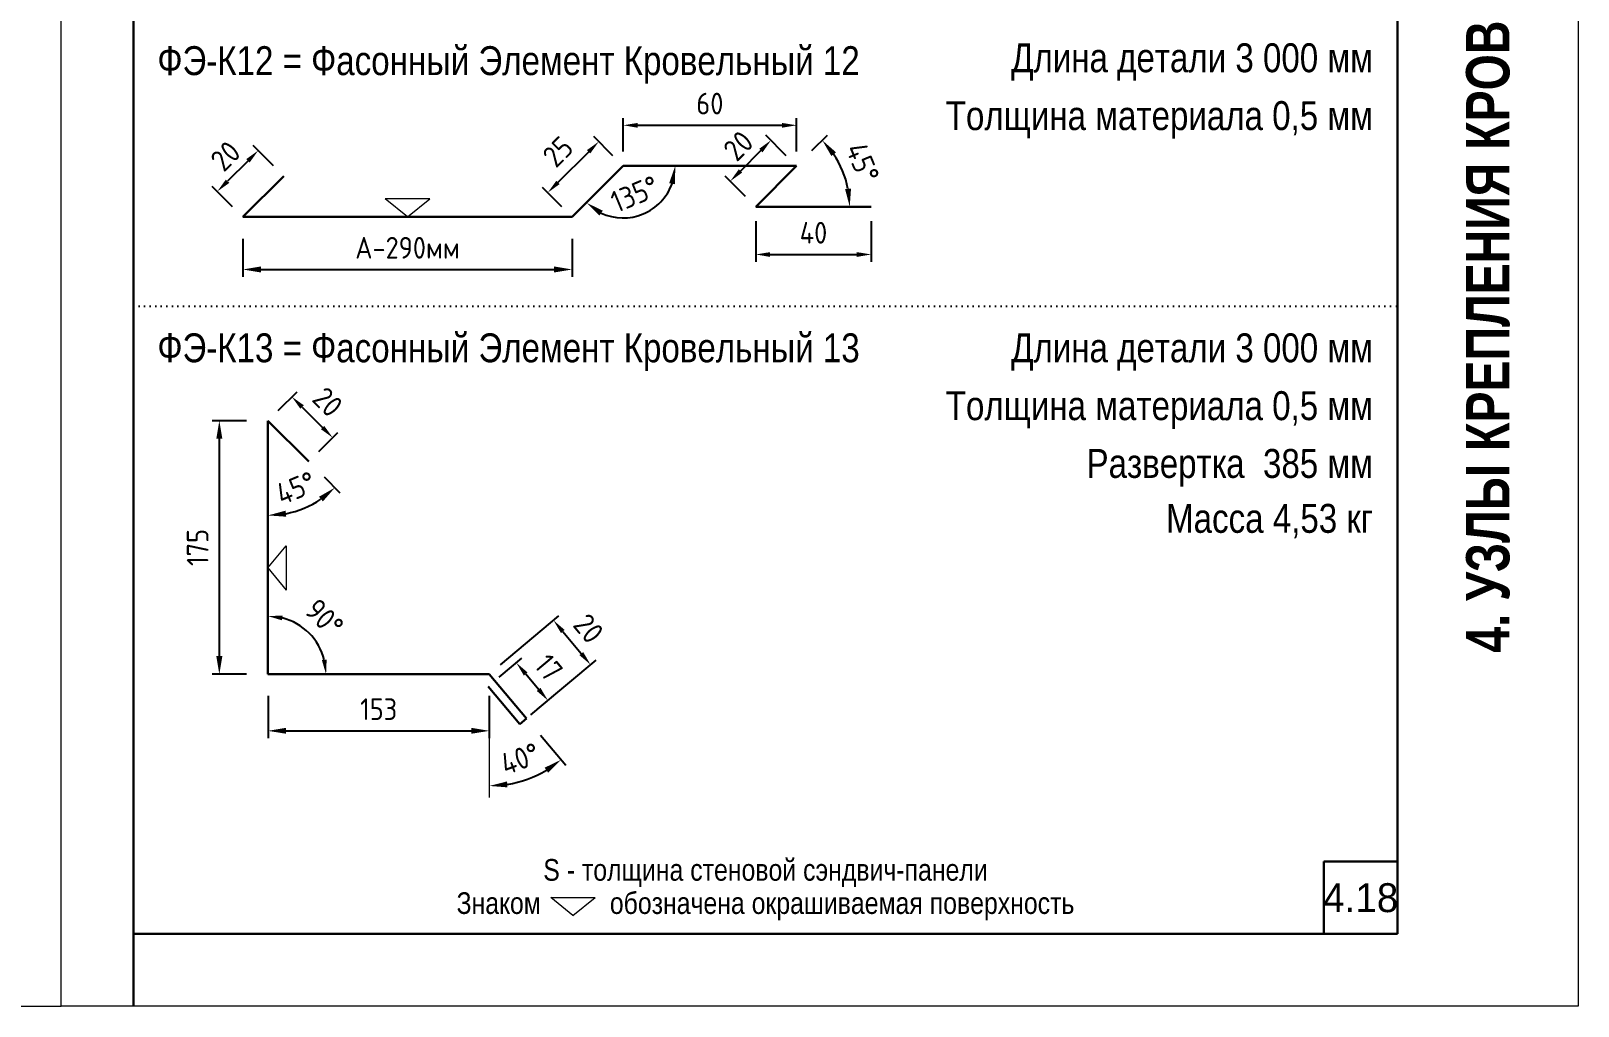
# Model space of a CAD drawing. Extents: x 5821 to 16321, y -13531 to 5774.
# Drawn here: x 13150 to 14221, y -11304 to -10629 of the extents above; entities that cross this region are included whole.
import ezdxf
from ezdxf.enums import TextEntityAlignment as Align

# ---------------------------------------------------------------- set-up
doc = ezdxf.new("R2010")
doc.units = 0
doc.header["$LTSCALE"] = 3
doc.linetypes.add('DOT2', pattern=[0.125, 0, -0.125])
doc.layers.get('0').update_dxf_attribs({"linetype": 'CONTINUOUS', "lineweight": 30})
doc.layers.get('DEFPOINTS').update_dxf_attribs({"linetype": 'CONTINUOUS'})
for name, color, linetype, lineweight in [('new_fill', 8, 'CONTINUOUS', 13), ('RAZMER', 7, 'CONTINUOUS', 9), ('Нащельники', 1, 'CONTINUOUS', 30)]:
    doc.layers.add(name, color=color, linetype=linetype, lineweight=lineweight)
doc.layers.add('Punktir', color=7, linetype='CONTINUOUS')
doc.styles.add('LOGO', font='HATTEN.TTF')
doc.styles.add('ROMANS', font='romans.shx', dxfattribs={"width": 0.85})
doc.styles.add('style1', font='ARIALN.TTF')
doc.styles.add('style2', font='impact.TTF')
doc.dimstyles.new('2.5', dxfattribs={"dimscale": 5, "dimtxt": 3, "dimasz": 2, "dimexe": 1, "dimexo": 2, "dimgap": 0, "dimtad": 0, "dimdec": 0, "dimlfac": 0.5, "dimzin": 9, "dimdsep": 46, "dimtxsty": 'ROMANS', "dimcen": -3, "dimdle": 1, "dimclrd": 256, "dimclre": 256, "dimclrt": 256, "dimadec": 0, "dimazin": 0, "dimtfac": 1, "dimtdec": 0, "dimtofl": 0, "dimtmove": 2, "dimatfit": 3, "dimfxl": 0, "dimtvp": 1, "dimtolj": 1, "dimtzin": 9, "dimarcsym": 0})
doc.dimstyles.new('5', dxfattribs={"dimscale": 5, "dimtxt": 3, "dimasz": 2.5, "dimexe": 1, "dimexo": 3, "dimgap": 0, "dimtad": 0, "dimdec": 0, "dimzin": 9, "dimdsep": 46, "dimtxsty": 'ROMANS', "dimblk2": 'OBLIQUE', "dimcen": -3, "dimdle": 1.5, "dimclrd": 256, "dimclre": 256, "dimclrt": 256, "dimadec": 0, "dimazin": 0, "dimtfac": 1, "dimtdec": 0, "dimtofl": 0, "dimtmove": 2, "dimatfit": 3, "dimfxl": 0, "dimtvp": 1, "dimtolj": 1, "dimtzin": 9, "dimarcsym": 0})

# ---------------------------------------------------------------- blocks, each defined once
blk = doc.blocks.new('*D1363')
at = {"layer": 'DEFPOINTS', "color": 0, "transparency": 16777216}
for p in [(13296.8, -10757.7), (13524.7, -10757.7), (13524.7, -10794)]:
    blk.add_point(p, dxfattribs=at)
at = {"layer": 'RAZMER', "lineweight": -2, "transparency": 16777216}
for p, q in [((13296.8, -10772.7), (13296.8, -10799)), ((13524.7, -10772.7), (13524.7, -10799)), ((13309.3, -10794), (13512.2, -10794))]:
    blk.add_line(p, q, dxfattribs=at)
at = {"layer": 'RAZMER', "transparency": 16777216}
for points in [[(13309.3, -10791.9), (13309.3, -10796.1), (13296.8, -10794)], [(13512.2, -10791.9), (13512.2, -10796.1), (13524.7, -10794)]]:
    blk.add_solid(points, dxfattribs=at)
at = {"layer": 'RAZMER', "transparency": 16777216, "insert": (13410.8, -10779), "char_height": 15, "attachment_point": 5, "style": 'ROMANS'}
blk.add_mtext('\\A1;{\\Fromans.shx|c204;А-290мм}', dxfattribs=at)
blk = doc.blocks.new('_OBLIQUE')
at = {"color": 0, "linetype": 'ByBlock'}
blk.add_line((-0.5, -0.5), (0.5, 0.5), dxfattribs=at)
blk = doc.blocks.new('*D1364')
at = {"layer": 'DEFPOINTS', "color": 0, "transparency": 16777216}
for p in [(13560.1, -10722.3), (13507.9, -10740.8), (13524.7, -10757.7)]:
    blk.add_point(p, dxfattribs=at)
at = {"layer": 'RAZMER', "lineweight": -2, "transparency": 16777216}
for p, q in [((13553, -10715.3), (13539.7, -10701.9)), ((13536.2, -10712.5), (13514.9, -10733.8)), ((13517.7, -10750.6), (13504.3, -10737.3))]:
    blk.add_line(p, q, dxfattribs=at)
at = {"layer": 'RAZMER', "transparency": 16777216}
for points in [[(13535, -10711.4), (13537.3, -10713.7), (13543.2, -10705.5)], [(13513.8, -10732.6), (13516.1, -10734.9), (13507.9, -10740.8)]]:
    blk.add_solid(points, dxfattribs=at)
at = {"layer": 'RAZMER', "transparency": 16777216, "insert": (13514.9, -10712.5), "char_height": 15, "attachment_point": 5, "rotation": 45, "style": 'ROMANS'}
blk.add_mtext('\\A1;25', dxfattribs=at)
blk = doc.blocks.new('*D1365')
at = {"layer": 'DEFPOINTS', "color": 0, "transparency": 16777216}
for p in [(13680.1, -10694.2), (13560.1, -10722.3), (13680.1, -10722.3)]:
    blk.add_point(p, dxfattribs=at)
at = {"layer": 'RAZMER', "lineweight": -2, "transparency": 16777216}
for p, q in [((13560.1, -10712.3), (13560.1, -10689.2)), ((13570.1, -10694.2), (13670.1, -10694.2)), ((13680.1, -10712.3), (13680.1, -10689.2))]:
    blk.add_line(p, q, dxfattribs=at)
at = {"layer": 'RAZMER', "transparency": 16777216}
for points in [[(13570.1, -10692.6), (13570.1, -10695.9), (13560.1, -10694.2)], [(13670.1, -10692.6), (13670.1, -10695.9), (13680.1, -10694.2)]]:
    blk.add_solid(points, dxfattribs=at)
at = {"layer": 'RAZMER', "transparency": 16777216, "insert": (13620.1, -10679.2), "char_height": 15, "attachment_point": 5, "style": 'ROMANS'}
blk.add_mtext('\\A1;60', dxfattribs=at)
blk = doc.blocks.new('*D1366')
at = {"layer": 'DEFPOINTS', "color": 0, "transparency": 16777216}
for p in [(13680.1, -10722.3), (13634.2, -10732.9), (13651.8, -10750.6)]:
    blk.add_point(p, dxfattribs=at)
at = {"layer": 'RAZMER', "lineweight": -2, "transparency": 16777216}
for p, q in [((13673, -10715.3), (13658.9, -10701.1)), ((13655.4, -10711.7), (13641.2, -10725.9)), ((13644.8, -10743.5), (13630.6, -10729.4))]:
    blk.add_line(p, q, dxfattribs=at)
at = {"layer": 'RAZMER', "transparency": 16777216}
for points in [[(13654.2, -10710.5), (13656.6, -10712.9), (13662.4, -10704.6)], [(13640.1, -10724.7), (13642.4, -10727), (13634.2, -10732.9)]]:
    blk.add_solid(points, dxfattribs=at)
at = {"layer": 'RAZMER', "transparency": 16777216, "insert": (13639.8, -10708.4), "char_height": 15, "attachment_point": 5, "rotation": 45, "style": 'ROMANS'}
blk.add_mtext('\\A1;20', dxfattribs=at)
blk = doc.blocks.new('*D1367')
at = {"layer": 'DEFPOINTS', "color": 0, "transparency": 16777216}
for p in [(13560.1, -10722.3), (13560.1, -10722.3), (13680.1, -10722.3), (13524.7, -10757.7), (13560.1, -10758.4)]:
    blk.add_point(p, dxfattribs=at)
at = {"layer": 'RAZMER', "lineweight": -2, "transparency": 16777216}
blk.add_arc((13560.1, -10722.3), 36, 244.9695, 340.0305, dxfattribs=at)
at = {"layer": 'RAZMER', "transparency": 16777216}
for points in [[(13591.9, -10734.3), (13596, -10735), (13596.1, -10722.3)], [(13543.6, -10756.7), (13546, -10753.3), (13534.6, -10747.8)]]:
    blk.add_solid(points, dxfattribs=at)
at = {"layer": 'RAZMER', "transparency": 16777216, "insert": (13568.1, -10741.8), "char_height": 15, "attachment_point": 5, "rotation": 22.5, "style": 'ROMANS'}
blk.add_mtext('\\A1;135°', dxfattribs=at)
blk = doc.blocks.new('*D1368')
at = {"layer": 'DEFPOINTS', "color": 0, "transparency": 16777216}
for p in [(13680.1, -10722.3), (13714.7, -10733.8), (13651.8, -10750.6), (13651.8, -10750.6), (13731.8, -10750.6)]:
    blk.add_point(p, dxfattribs=at)
at = {"layer": 'RAZMER', "lineweight": -2, "transparency": 16777216}
blk.add_line((13690.7, -10711.7), (13701.4, -10701), dxfattribs=at)
blk.add_arc((13651.8, -10750.6), 65.1, 11.0189, 33.9811, dxfattribs=at)
at = {"layer": 'RAZMER', "transparency": 16777216}
for points in [[(13704.2, -10715.5), (13707.4, -10712.9), (13697.9, -10704.6)], [(13717.8, -10738), (13713.7, -10738.4), (13716.9, -10750.6)]]:
    blk.add_solid(points, dxfattribs=at)
at = {"layer": 'RAZMER', "transparency": 16777216, "insert": (13725.8, -10720), "char_height": 15, "attachment_point": 5, "rotation": 292.5, "style": 'ROMANS'}
blk.add_mtext('\\A1;45°', dxfattribs=at)
blk = doc.blocks.new('*D1369')
at = {"layer": 'DEFPOINTS', "color": 0, "transparency": 16777216}
for p in [(13651.8, -10750.6), (13731.8, -10750.6), (13731.8, -10783.6)]:
    blk.add_point(p, dxfattribs=at)
at = {"layer": 'RAZMER', "lineweight": -2, "transparency": 16777216}
for p, q in [((13651.8, -10760.6), (13651.8, -10788.6)), ((13731.8, -10760.6), (13731.8, -10788.6)), ((13661.8, -10783.6), (13721.8, -10783.6))]:
    blk.add_line(p, q, dxfattribs=at)
at = {"layer": 'RAZMER', "transparency": 16777216}
for points in [[(13661.8, -10782), (13661.8, -10785.3), (13651.8, -10783.6)], [(13721.8, -10782), (13721.8, -10785.3), (13731.8, -10783.6)]]:
    blk.add_solid(points, dxfattribs=at)
at = {"layer": 'RAZMER', "transparency": 16777216, "insert": (13691.8, -10768.6), "char_height": 15, "attachment_point": 5, "style": 'ROMANS'}
blk.add_mtext('\\A1;40', dxfattribs=at)
blk = doc.blocks.new('*D1370')
at = {"layer": 'DEFPOINTS', "color": 0, "transparency": 16777216}
for p in [(13325.1, -10729.4), (13279.1, -10740), (13296.8, -10757.7)]:
    blk.add_point(p, dxfattribs=at)
at = {"layer": 'RAZMER', "lineweight": -2, "transparency": 16777216}
for p, q in [((13318, -10722.3), (13303.9, -10708.2)), ((13300.4, -10718.8), (13286.2, -10732.9)), ((13289.7, -10750.6), (13275.6, -10736.5))]:
    blk.add_line(p, q, dxfattribs=at)
at = {"layer": 'RAZMER', "transparency": 16777216}
for points in [[(13299.2, -10717.6), (13301.5, -10720), (13307.4, -10711.7)], [(13285, -10731.8), (13287.4, -10734.1), (13279.1, -10740)]]:
    blk.add_solid(points, dxfattribs=at)
at = {"layer": 'RAZMER', "transparency": 16777216, "insert": (13284.8, -10715.5), "char_height": 15, "attachment_point": 5, "rotation": 45, "style": 'ROMANS'}
blk.add_mtext('\\A1;20', dxfattribs=at)
blk = doc.blocks.new('*D1371')
at = {"layer": 'DEFPOINTS', "color": 0, "transparency": 16777216}
for p in [(13314.2, -10898.7), (13359, -10910.4), (13342.5, -10927)]:
    blk.add_point(p, dxfattribs=at)
at = {"layer": 'RAZMER', "lineweight": -2, "transparency": 16777216}
for p, q in [((13321.3, -10891.6), (13334.3, -10878.6)), ((13337.8, -10889.2), (13351.9, -10903.4)), ((13349.5, -10919.9), (13362.5, -10906.9))]:
    blk.add_line(p, q, dxfattribs=at)
at = {"layer": 'RAZMER', "transparency": 16777216}
for points in [[(13339, -10888), (13336.6, -10890.4), (13330.7, -10882.1)], [(13353.1, -10902.2), (13350.8, -10904.5), (13359, -10910.4)]]:
    blk.add_solid(points, dxfattribs=at)
at = {"layer": 'RAZMER', "transparency": 16777216, "insert": (13355.5, -10885.7), "char_height": 15, "attachment_point": 5, "rotation": 315, "style": 'ROMANS'}
blk.add_mtext('\\A1;20', dxfattribs=at)
blk = doc.blocks.new('*D1372')
at = {"layer": 'DEFPOINTS', "color": 0, "transparency": 16777216}
for p in [(13314.2, -10898.7), (13280.5, -11074.1), (13314.2, -11074.1)]:
    blk.add_point(p, dxfattribs=at)
at = {"layer": 'RAZMER', "lineweight": -2, "transparency": 16777216}
for p, q in [((13299.2, -10898.7), (13275.5, -10898.7)), ((13280.5, -10911.2), (13280.5, -11061.6)), ((13299.2, -11074.1), (13275.5, -11074.1))]:
    blk.add_line(p, q, dxfattribs=at)
at = {"layer": 'RAZMER', "transparency": 16777216}
for points in [[(13278.4, -10911.2), (13282.6, -10911.2), (13280.5, -10898.7)], [(13278.4, -11061.6), (13282.6, -11061.6), (13280.5, -11074.1)]]:
    blk.add_solid(points, dxfattribs=at)
at = {"layer": 'RAZMER', "transparency": 16777216, "insert": (13265.5, -10986.4), "char_height": 15, "attachment_point": 5, "rotation": 90, "style": 'ROMANS'}
blk.add_mtext('\\A1;175', dxfattribs=at)
blk = doc.blocks.new('*D1373')
at = {"layer": 'DEFPOINTS', "color": 0, "transparency": 16777216}
for p in [(13314.2, -10898.7), (13314.2, -10898.7), (13342.5, -10927), (13331.1, -10961.9), (13314.2, -11079.1)]:
    blk.add_point(p, dxfattribs=at)
at = {"layer": 'RAZMER', "lineweight": -2, "transparency": 16777216}
blk.add_line((13353.1, -10937.6), (13364, -10948.5), dxfattribs=at)
blk.add_arc((13314.2, -10898.7), 65.5, 280.9511, 304.0489, dxfattribs=at)
at = {"layer": 'RAZMER', "transparency": 16777216}
for points in [[(13349.5, -10951.3), (13352.2, -10954.5), (13360.5, -10945)], [(13326.8, -10965.1), (13326.4, -10960.9), (13314.2, -10964.2)]]:
    blk.add_solid(points, dxfattribs=at)
at = {"layer": 'RAZMER', "transparency": 16777216, "insert": (13333.5, -10945.3), "char_height": 15, "attachment_point": 5, "rotation": 22.5, "style": 'ROMANS'}
blk.add_mtext('\\A1;45°', dxfattribs=at)
blk = doc.blocks.new('*D1374')
at = {"layer": 'DEFPOINTS', "color": 0, "transparency": 16777216}
for p in [(13314.2, -11074.1), (13467.4, -11074.1), (13467.4, -11113.3)]:
    blk.add_point(p, dxfattribs=at)
at = {"layer": 'RAZMER', "lineweight": -2, "transparency": 16777216}
for p, q in [((13314.2, -11089.1), (13314.2, -11118.3)), ((13467.4, -11089.1), (13467.4, -11118.3)), ((13326.7, -11113.3), (13454.9, -11113.3))]:
    blk.add_line(p, q, dxfattribs=at)
at = {"layer": 'RAZMER', "transparency": 16777216}
for points in [[(13326.7, -11111.2), (13326.7, -11115.3), (13314.2, -11113.3)], [(13454.9, -11111.2), (13454.9, -11115.3), (13467.4, -11113.3)]]:
    blk.add_solid(points, dxfattribs=at)
at = {"layer": 'RAZMER', "transparency": 16777216, "insert": (13390.8, -11098.3), "char_height": 15, "attachment_point": 5, "style": 'ROMANS'}
blk.add_mtext('\\A1;153', dxfattribs=at)
blk = doc.blocks.new('*D1375')
at = {"layer": 'DEFPOINTS', "color": 0, "transparency": 16777216}
for p in [(13467.4, -11074.1), (13537.5, -11067.5), (13493.1, -11104.7)]:
    blk.add_point(p, dxfattribs=at)
at = {"layer": 'RAZMER', "lineweight": -2, "transparency": 16777216}
for p, q in [((13475.1, -11067.7), (13515.6, -11033.6)), ((13518.2, -11044.5), (13531.1, -11059.8)), ((13500.8, -11098.3), (13541.3, -11064.3))]:
    blk.add_line(p, q, dxfattribs=at)
at = {"layer": 'RAZMER', "transparency": 16777216}
for points in [[(13519.5, -11043.4), (13517, -11045.6), (13511.8, -11036.8)], [(13532.4, -11058.8), (13529.8, -11060.9), (13537.5, -11067.5)]]:
    blk.add_solid(points, dxfattribs=at)
at = {"layer": 'RAZMER', "transparency": 16777216, "insert": (13536.1, -11042.5), "char_height": 15, "attachment_point": 5, "rotation": 310, "style": 'ROMANS'}
blk.add_mtext('\\A1;20', dxfattribs=at)
blk = doc.blocks.new('*D1376')
at = {"layer": 'DEFPOINTS', "color": 0, "transparency": 16777216}
for p in [(13466.7, -11082.5), (13508, -11092.3), (13488.5, -11108.6)]:
    blk.add_point(p, dxfattribs=at)
at = {"layer": 'RAZMER', "lineweight": -2, "transparency": 16777216}
for p, q in [((13474.3, -11076.1), (13490, -11063)), ((13492.6, -11073.9), (13501.6, -11084.6)), ((13496.2, -11102.2), (13511.8, -11089.1))]:
    blk.add_line(p, q, dxfattribs=at)
at = {"layer": 'RAZMER', "transparency": 16777216}
for points in [[(13493.8, -11072.8), (13491.3, -11075), (13486.1, -11066.2)], [(13502.8, -11083.5), (13500.3, -11085.7), (13508, -11092.3)]]:
    blk.add_solid(points, dxfattribs=at)
at = {"layer": 'RAZMER', "transparency": 16777216, "insert": (13508.5, -11069.6), "char_height": 15, "attachment_point": 5, "rotation": 310, "style": 'ROMANS'}
blk.add_mtext('\\A1;17', dxfattribs=at)
blk = doc.blocks.new('*D1377')
at = {"layer": 'DEFPOINTS', "color": 0, "transparency": 16777216}
for p in [(13314.2, -10894.1), (13349, -11054), (13314.2, -11074.1), (13314.2, -11074.1), (13474.2, -11074.1)]:
    blk.add_point(p, dxfattribs=at)
at = {"layer": 'RAZMER', "lineweight": -2, "transparency": 16777216}
blk.add_arc((13314.2, -11074.1), 40.2, 14.2852, 75.7148, dxfattribs=at)
at = {"layer": 'RAZMER', "transparency": 16777216}
for points in [[(13323.9, -11036.8), (13324.3, -11033.5), (13314.2, -11033.9)], [(13354.8, -11064), (13351.5, -11064.4), (13354.4, -11074.1)]]:
    blk.add_solid(points, dxfattribs=at)
at = {"layer": 'RAZMER', "transparency": 16777216, "insert": (13353.2, -11035.1), "char_height": 15, "attachment_point": 5, "rotation": 315, "style": 'ROMANS'}
blk.add_mtext('\\A1;90°', dxfattribs=at)
blk = doc.blocks.new('*D1378')
at = {"layer": 'DEFPOINTS', "color": 0, "transparency": 16777216}
for p in [(13467.4, -11074.1), (13467.4, -11074.1), (13493.1, -11104.7), (13467.4, -11159.5), (13485.2, -11149.3)]:
    blk.add_point(p, dxfattribs=at)
at = {"layer": 'RAZMER', "lineweight": -2, "transparency": 16777216}
blk.add_line((13502.8, -11116.2), (13520.3, -11137.1), dxfattribs=at)
blk.add_arc((13467.4, -11074.1), 77.3, 279.2788, 300.7212, dxfattribs=at)
at = {"layer": 'RAZMER', "transparency": 16777216}
for points in [[(13505.7, -11138.8), (13508.1, -11142.2), (13517.1, -11133.3)], [(13480, -11152.4), (13479.7, -11148.3), (13467.4, -11151.4)]]:
    blk.add_solid(points, dxfattribs=at)
at = {"layer": 'RAZMER', "transparency": 16777216, "insert": (13488.7, -11132.6), "char_height": 15, "attachment_point": 5, "rotation": 20, "style": 'ROMANS'}
blk.add_mtext('\\A1;40°', dxfattribs=at)

msp = doc.modelspace()

# ---------------------------------------------------------------- linework, layer by layer
at = {"color": 1}
for p, q in [((13221.09, -9891.59), (13221.09, -11303.74)), ((14096.09, -9891.59), (14096.09, -11253.74)), ((14045.18, -11203.74), (14096.09, -11203.74)), ((14045.18, -11203.74), (14045.18, -11253.74)), ((14096.09, -11253.74), (13221.09, -11253.74))]:
    msp.add_line(p, q, dxfattribs=at)
at = {"layer": 'Punktir', "linetype": 'DOT2', "ltscale": 10}
msp.add_line((13221.09, -10819.4), (14096.09, -10819.4), dxfattribs=at)
at = {"layer": 'RAZMER'}
for p, q in [((13426.17, -10745.02), (13395.38, -10745.02)), ((13410.77, -10757.68), (13395.38, -10745.02)), ((13410.77, -10757.68), (13426.17, -10745.02)), ((13314.19, -11000.56), (13326.85, -10985.17)), ((13326.85, -10985.17), (13326.85, -11015.96)), ((13314.19, -11000.56), (13326.85, -11015.96)), ((13467.41, -11101.22), (13467.41, -11159.45)), ((13525.29, -11241.19), (13509.89, -11228.53)), ((13509.89, -11228.53), (13540.68, -11228.53)), ((13525.29, -11241.19), (13540.68, -11228.53))]:
    msp.add_line(p, q, dxfattribs=at)
for points in [[(13171.09, -9818.74), (12121.09, -9818.74), (12121.09, -11303.74), (13171.09, -11303.74)], [(13171.09, -9818.74), (14221.09, -9818.74), (14221.09, -11303.74), (13171.09, -11303.74)]]:
    msp.add_lwpolyline(points, close=True, dxfattribs=at)
at = {"layer": 'Нащельники'}
for p, q in [((13296.82, -10757.68), (13325.1, -10729.39)), ((13524.72, -10757.68), (13560.08, -10722.32)), ((13680.12, -10722.32), (13560.08, -10722.32)), ((13651.84, -10750.61), (13680.12, -10722.32)), ((13651.84, -10750.61), (13731.84, -10750.61)), ((13524.72, -10757.68), (13296.82, -10757.68)), ((13314.19, -10898.67), (13342.47, -10926.96)), ((13314.19, -11074.09), (13314.19, -10898.67)), ((13314.19, -11074.09), (13467.41, -11074.09)), ((13467.41, -11074.09), (13493.13, -11104.74)), ((13466.67, -11082.55), (13488.53, -11108.59)), ((13488.53, -11108.59), (13493.13, -11104.74))]:
    msp.add_line(p, q, dxfattribs=at)

# ---------------------------------------------------------------- texts
at = {"style": 'style1'}
for s, p in [('ФЭ-К12 = Фасонный Элемент Кровельный 12', (13237.63, -10659.49)), ('ФЭ-К13 = Фасонный Элемент Кровельный 13', (13237.63, -10858.22))]:
    msp.add_text(s, height=20, dxfattribs=at).set_placement(p)
for s, p in [('Длина детали 3 000 мм', (14079.09, -10657.49)), ('Толщина материала 0,5 мм', (14079.09, -10697.53)), ('Длина детали 3 000 мм', (14079.09, -10858.22)), ('Толщина материала 0,5 мм', (14079.09, -10898.26)), ('Развертка  385 мм', (14079.09, -10938.24)), ('Масса 4,53 кг', (14079.09, -10976.24))]:
    msp.add_text(s, height=20, dxfattribs=at).set_placement(p, align=Align.RIGHT)
for s, p in [('S - толщина стеновой сэндвич-панели', (13658.59, -11217)), ('Знаком          обозначена окрашиваемая поверхность', (13658.59, -11240))]:
    msp.add_text(s, height=15, dxfattribs=at).set_placement(p, align=Align.CENTER)
at = {"layer": 'new_fill', "style": 'style2'}
msp.add_text('4. УЗЛЫ КРЕПЛЕНИЯ КРОВЕЛЬНЫХ СЭНДВИЧ-ПАНЕЛЕЙ', height=30, rotation=90, dxfattribs=at).set_placement((14158.59, -10598.86), align=Align.MIDDLE_CENTER)
at = {"layer": 'new_fill', "style": 'LOGO'}
msp.add_text('4.18', height=20, dxfattribs=at).set_placement((14070.64, -11228.74), align=Align.MIDDLE_CENTER)

# ---------------------------------------------------------------- dimensions: what is measured, and where the dimension line sits
at = {"layer": 'RAZMER'}
for base, p1, p2, dimstyle, picture, middle in [((13680.12, -10694.22), (13560.08, -10722.32), (13680.12, -10722.32), '2.5', '*D1365', (13620.1, -10679.22)), ((13731.84, -10783.62), (13651.84, -10750.61), (13731.84, -10750.61), '2.5', '*D1369', (13691.84, -10768.62)), ((13467.41, -11113.26), (13314.19, -11074.09), (13467.41, -11074.09), '5', '*D1374', (13390.8, -11098.26))]:
    dim = msp.add_linear_dim(base=base, p1=p1, p2=p2, dimstyle=dimstyle, dxfattribs=at)
    dim.commit()
    dim.dimension.update_dxf_attribs({"geometry": picture, "text_midpoint": middle})
for p1, p2, distance, picture, middle in [((13560.08, -10722.32), (13524.72, -10757.68), -23.84, '*D1364', (13514.94, -10712.54)), ((13314.19, -10898.67), (13342.47, -10926.96), 23.38, '*D1371', (13355.47, -10885.68)), ((13467.41, -11074.09), (13493.13, -11104.74), 57.94, '*D1375', (13536.15, -11042.53)), ((13466.67, -11082.55), (13488.53, -11108.59), 25.39, '*D1376', (13508.55, -11069.61))]:
    dim = msp.add_aligned_dim(p1=p1, p2=p2, distance=distance, dimstyle='2.5', dxfattribs=at)
    dim.commit()
    dim.dimension.update_dxf_attribs({"geometry": picture, "text_midpoint": middle})
for base, p1, p2, picture, middle in [((13634.16, -10732.93), (13680.12, -10722.32), (13651.84, -10750.61), '*D1366', (13639.82, -10708.38)), ((13279.15, -10740.01), (13325.1, -10729.39), (13296.82, -10757.68), '*D1370', (13284.8, -10715.45))]:
    dim = msp.add_linear_dim(base=base, p1=p1, p2=p2, angle=225, dimstyle='2.5', dxfattribs=at)
    dim.commit()
    dim.dimension.update_dxf_attribs({"geometry": picture, "text_midpoint": middle, "dimtype": 161})
for base, line1, line2, dimstyle, picture, middle in [((13714.71, -10733.76), ((13651.84, -10750.61), (13731.84, -10750.61)), ((13651.84, -10750.61), (13680.12, -10722.32)), '5', '*D1368', (13725.84, -10719.96)), ((13560.08, -10758.37), ((13680.12, -10722.32), (13560.08, -10722.32)), ((13524.72, -10757.68), (13560.08, -10722.32)), '5', '*D1367', (13568.13, -10741.77)), ((13349.01, -11053.99), ((13314.19, -11074.09), (13474.19, -11074.09)), ((13314.19, -11074.09), (13314.19, -10894.09)), '2.5', '*D1377', (13353.23, -11035.05)), ((13331.14, -10961.94), ((13314.19, -11079.09), (13314.19, -10898.67)), ((13314.19, -10898.67), (13342.47, -10926.96)), '5', '*D1373', (13333.51, -10945.33)), ((13485.23, -11149.28), ((13467.41, -11074.09), (13493.13, -11104.74)), ((13467.41, -11074.09), (13467.41, -11159.45)), '5', '*D1378', (13488.71, -11132.61))]:
    dim = msp.add_angular_dim_2l(base=base, line1=line1, line2=line2, dimstyle=dimstyle, dxfattribs=at)
    dim.commit()
    dim.dimension.update_dxf_attribs({"geometry": picture, "text_midpoint": middle})
dim = msp.add_linear_dim(base=(13524.72, -10794.03), p1=(13296.82, -10757.68), p2=(13524.72, -10757.68), text='{\\Fromans.shx|c204;А-290мм}', dimstyle='5', dxfattribs=at)
dim.commit()
dim.dimension.update_dxf_attribs({"geometry": '*D1363', "text_midpoint": (13410.77, -10779.03)})
dim = msp.add_linear_dim(base=(13280.53, -11074.09), p1=(13314.19, -10898.67), p2=(13314.19, -11074.09), angle=90, dimstyle='5', dxfattribs=at)
dim.commit()
dim.dimension.update_dxf_attribs({"geometry": '*D1372', "text_midpoint": (13265.53, -10986.38)})

doc.saveas('drawing.dxf')
